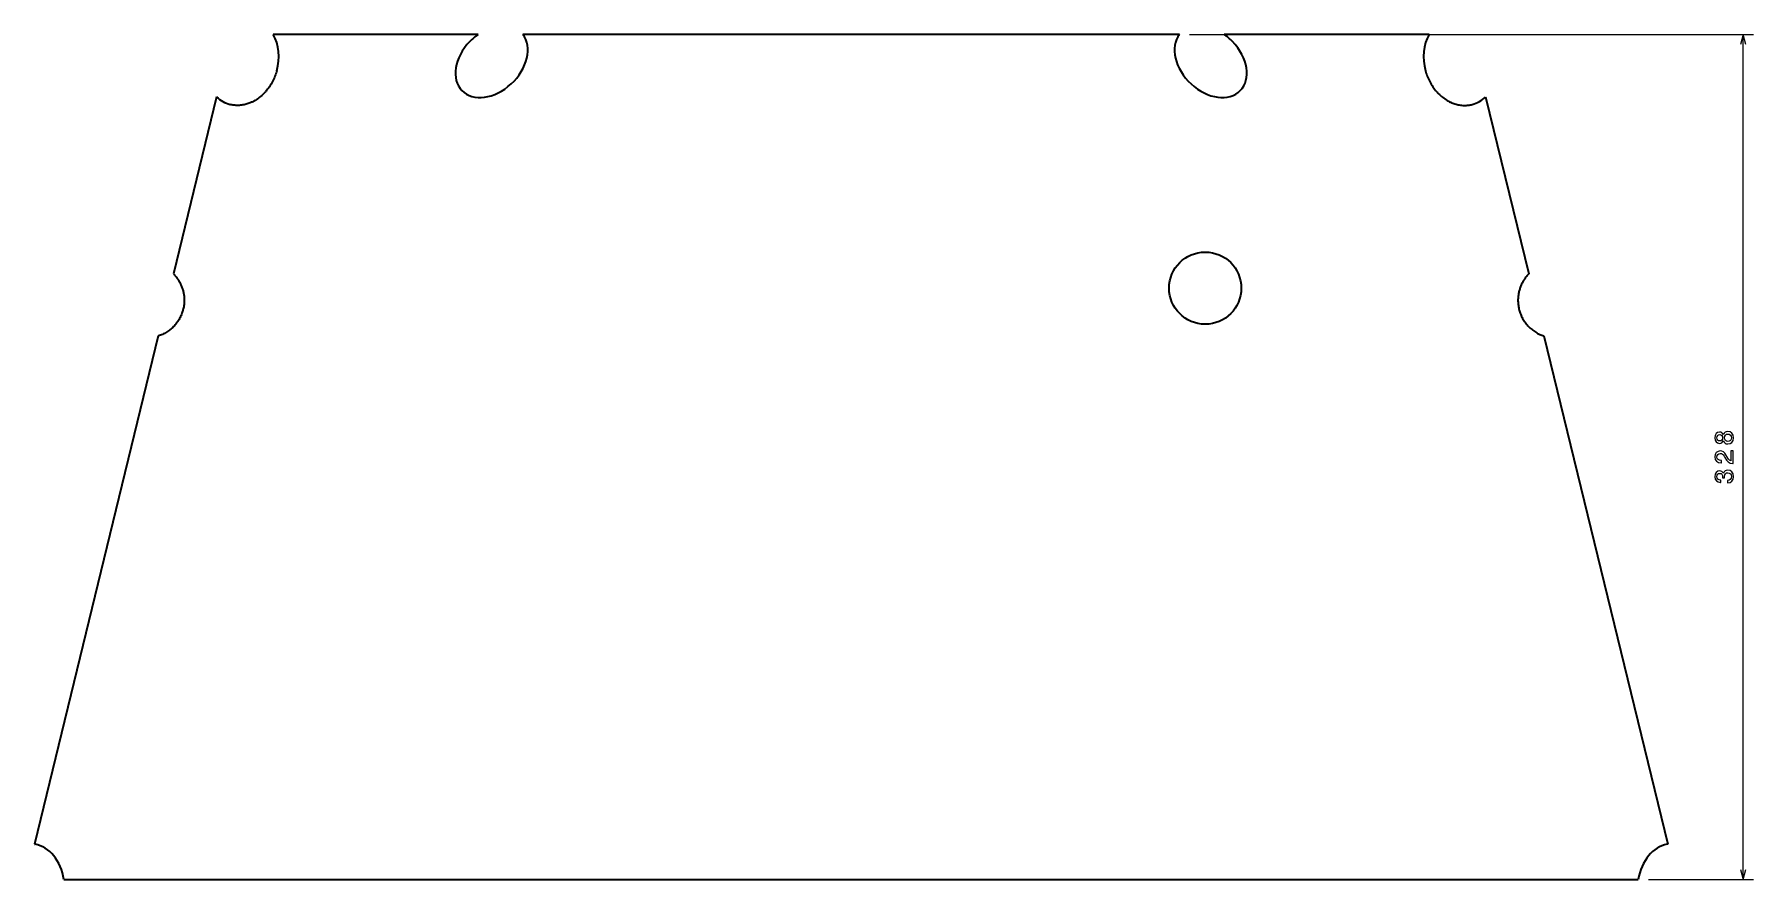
# Model space of a CAD drawing. Extents: x 54 to 387, y 110 to 274.
import ezdxf

# ---------------------------------------------------------------- set-up
doc = ezdxf.new("R2010")
doc.units = 0

msp = doc.modelspace()

# ---------------------------------------------------------------- linework, layer by layer
at = {"color": 7, "lineweight": 35}
for p, q in [((139.791122, 273.892822), (100.010315, 273.892822)), ((275.870941, 273.892822), (148.463425, 273.892822)), ((324.324036, 273.892822), (284.543213, 273.892822)), ((89.02887, 261.772949), (80.645721, 227.402039)), ((335.305481, 261.772949), (343.68866, 227.402039)), ((77.714508, 215.384094), (53.659271, 116.757629)), ((346.619843, 215.384094), (370.675079, 116.757629)), ((59.404877, 109.892838), (364.929474, 109.892838))]:
    msp.add_line(p, q, dxfattribs=at)
at = {"color": 7, "lineweight": 13}
for p, q in [((277.870941, 273.892822), (387.319672, 273.892822)), ((385.319672, 109.892838), (385.319672, 273.892822)), ((366.929474, 109.892838), (387.319672, 109.892838))]:
    msp.add_line(p, q, dxfattribs=at)
at = {"color": 7, "lineweight": 35, "ltscale": 0.003138}
for p, q in [((53.659271, 116.757629), (53.783142, 116.737366)), ((370.675079, 116.757629), (370.551208, 116.737366))]:
    msp.add_line(p, q, dxfattribs=at)
at = {"color": 7, "lineweight": 13}
for points in [[(385.837311, 271.960999), (385.319672, 273.892822), (384.802032, 271.960999)], [(384.802032, 111.824692), (385.319672, 109.892838), (385.837311, 111.824692)]]:
    msp.add_lwpolyline(points, dxfattribs=at)
at = {"color": 7, "lineweight": 35}
for points in [[(100.704346, 266.827759), (100.625244, 266.556824), (100.53894, 266.288086), (100.445526, 266.021729), (100.345032, 265.757935), (100.237518, 265.496918), (100.123047, 265.238892), (100.001678, 264.984039), (99.873444, 264.732544), (99.7323, 264.473877), (99.58374, 264.21936), (99.427856, 263.969177), (99.264679, 263.723694), (99.094238, 263.483093), (98.916595, 263.247681), (98.731842, 263.017761), (98.63678, 262.904907), (98.539948, 262.793549), (98.441467, 262.683838), (98.341248, 262.575714), (98.156433, 262.385101), (97.966125, 262.200012), (97.770416, 262.020691), (97.569366, 261.847412), (97.363068, 261.68045), (97.151672, 261.520142), (96.935242, 261.366699), (96.713928, 261.22052), (96.487885, 261.081818), (96.373138, 261.015381), (96.257233, 260.950958), (96.027679, 260.830994), (95.910645, 260.773682), (95.792603, 260.718445), (95.675079, 260.666016), (95.55661, 260.615662), (95.364014, 260.539124), (95.16922, 260.468323), (94.972412, 260.403442), (94.773682, 260.344604), (94.573212, 260.291992), (94.352173, 260.24173), (94.129517, 260.19928), (93.905518, 260.164825), (93.680389, 260.138519), (93.454498, 260.120544), (93.228058, 260.110992), (93.001465, 260.110016), (92.774963, 260.117737), (92.581207, 260.131287), (92.387909, 260.151306), (92.195282, 260.177856), (92.003693, 260.210876), (91.813416, 260.250366), (91.624664, 260.296326)], [(323.630005, 266.827759), (323.709106, 266.556824), (323.79541, 266.288086), (323.888824, 266.021729), (323.989319, 265.757935), (324.096832, 265.496918), (324.211304, 265.238892), (324.332672, 264.984039), (324.460907, 264.732544), (324.602051, 264.473877), (324.75061, 264.21936), (324.906494, 263.969177), (325.069672, 263.723694), (325.240112, 263.483093), (325.417755, 263.247681), (325.602509, 263.017761), (325.697571, 262.904907), (325.794434, 262.793549), (325.892883, 262.683838), (325.993103, 262.575714), (326.177917, 262.385101), (326.368225, 262.200012), (326.563934, 262.020691), (326.764984, 261.847412), (326.971283, 261.68045), (327.182678, 261.520142), (327.399109, 261.366699), (327.620422, 261.22052), (327.846466, 261.081818), (327.961243, 261.015381), (328.077118, 260.950958), (328.306671, 260.830994), (328.423706, 260.773682), (328.541748, 260.718445), (328.659302, 260.666016), (328.77774, 260.615662), (328.970337, 260.539124), (329.165131, 260.468323), (329.361938, 260.403442), (329.560669, 260.344604), (329.761139, 260.291992), (329.982178, 260.24173), (330.204834, 260.19928), (330.428833, 260.164825), (330.653961, 260.138519), (330.879852, 260.120544), (331.106293, 260.110992), (331.332886, 260.110016), (331.559387, 260.117737), (331.753143, 260.131287), (331.946472, 260.151306), (332.139069, 260.177856), (332.330658, 260.210876), (332.520935, 260.250366), (332.709686, 260.296326)], [(80.645721, 227.402039), (80.766388, 227.278748), (80.884033, 227.152527), (80.998505, 227.023468), (81.109833, 226.891632), (81.217865, 226.757111), (81.322601, 226.620026), (81.423981, 226.480408), (81.521942, 226.338364), (81.616425, 226.194), (81.707367, 226.047379), (81.794739, 225.898605), (81.87851, 225.747772), (81.958649, 225.59494), (82.035065, 225.440247), (82.107727, 225.283752), (82.176636, 225.12558), (82.24176, 224.96579), (82.303009, 224.804489), (82.360413, 224.641785), (82.41394, 224.477753), (82.463531, 224.312485), (82.509155, 224.146088), (82.550842, 223.978668), (82.588562, 223.810303), (82.622253, 223.641083), (82.651978, 223.47113), (82.675842, 223.313385), (82.696289, 223.155121), (82.713257, 222.996414), (82.726776, 222.837357), (82.736816, 222.67807), (82.743408, 222.518616), (82.74649, 222.359116)], [(343.68866, 227.402039), (343.567963, 227.278748), (343.450317, 227.152527), (343.335846, 227.023468), (343.224518, 226.891632), (343.116486, 226.757111), (343.011749, 226.620026), (342.91037, 226.480408), (342.812408, 226.338364), (342.717957, 226.194), (342.626984, 226.047379), (342.539612, 225.898605), (342.455841, 225.747772), (342.375702, 225.59494), (342.299286, 225.440247), (342.226624, 225.283752), (342.157715, 225.12558), (342.09259, 224.96579), (342.031342, 224.804489), (341.973938, 224.641785), (341.92041, 224.477753), (341.87085, 224.312485), (341.825195, 224.146088), (341.783508, 223.978668), (341.745789, 223.810303), (341.712097, 223.641083), (341.682373, 223.47113), (341.658508, 223.313385), (341.638062, 223.155121), (341.621094, 222.996414), (341.607574, 222.837357), (341.597534, 222.67807), (341.590942, 222.518616), (341.58786, 222.359116)], [(82.74649, 222.359116), (82.745087, 222.139282), (82.737122, 221.919586), (82.722565, 221.700226), (82.701447, 221.481384), (82.673767, 221.263275), (82.639618, 221.046097), (82.598969, 220.830032), (82.551849, 220.61528), (82.498352, 220.402023), (82.438477, 220.19046), (82.372284, 219.980804), (82.299835, 219.773224), (82.221191, 219.567902), (82.136414, 219.365051), (82.045563, 219.164825), (81.94873, 218.967438), (81.846008, 218.773071), (81.737427, 218.581894), (81.623138, 218.394104), (81.503204, 218.209839), (81.377747, 218.029327), (81.247345, 217.853363), (81.111694, 217.681458), (80.970856, 217.513733), (80.824982, 217.350403), (80.674164, 217.191589), (80.518585, 217.037476), (80.358337, 216.888184), (80.193573, 216.743896), (80.024475, 216.604767), (79.851135, 216.470917), (79.673737, 216.342484), (79.492462, 216.21962), (79.307434, 216.102448), (79.118866, 215.991089), (78.92691, 215.885681), (78.73175, 215.786346), (78.533569, 215.693161), (78.33255, 215.606247), (78.128906, 215.525696), (77.922821, 215.45163), (77.714508, 215.384094)], [(341.58786, 222.359116), (341.589264, 222.139282), (341.597229, 221.919586), (341.611816, 221.700226), (341.632935, 221.481384), (341.660583, 221.263275), (341.694733, 221.046097), (341.735413, 220.830032), (341.782501, 220.61528), (341.835999, 220.402023), (341.895874, 220.19046), (341.962067, 219.980804), (342.034515, 219.773224), (342.113159, 219.567902), (342.197937, 219.365051), (342.288788, 219.164825), (342.38562, 218.967438), (342.488373, 218.773071), (342.596924, 218.581894), (342.711212, 218.394104), (342.831146, 218.209839), (342.956604, 218.029327), (343.087006, 217.853363), (343.222656, 217.681458), (343.363495, 217.513733), (343.509369, 217.350403), (343.660187, 217.191589), (343.815765, 217.037476), (343.976013, 216.888184), (344.140778, 216.743896), (344.309875, 216.604767), (344.483215, 216.470917), (344.660614, 216.342484), (344.841888, 216.21962), (345.026917, 216.102448), (345.215485, 215.991089), (345.40744, 215.885681), (345.6026, 215.786346), (345.800781, 215.693161), (346.001801, 215.606247), (346.205444, 215.525696), (346.41153, 215.45163), (346.619843, 215.384094)]]:
    msp.add_lwpolyline(points, dxfattribs=at)
at = {"color": 7, "lineweight": 13}
for points in [[(381.433502, 195.00351), (381.574707, 194.746292), (381.771393, 194.569778), (382.018524, 194.458832), (382.316071, 194.423523), (382.764923, 194.504211), (383.112915, 194.736206), (383.334808, 195.114441), (383.420532, 195.62886), (383.334808, 196.138214), (383.112915, 196.516464), (382.764923, 196.748459), (382.316071, 196.834198), (382.018524, 196.793854), (381.771393, 196.687927), (381.574707, 196.506378), (381.433502, 196.254211), (381.312469, 196.455948), (381.146057, 196.597168), (380.944305, 196.682892), (380.697205, 196.71315), (380.339111, 196.632462), (380.051666, 196.420654), (379.865051, 196.077698), (379.794464, 195.62886), (379.865051, 195.174957), (380.051666, 194.832031), (380.339111, 194.615173), (380.697205, 194.53952), (380.944305, 194.564728), (381.146057, 194.650482)], [(380.737549, 195.018631), (380.515625, 195.058975), (380.344177, 195.180008), (380.238251, 195.371643), (380.197906, 195.62886), (380.238251, 195.881012), (380.344177, 196.072662), (380.515625, 196.193695), (380.737549, 196.23909), (380.964478, 196.193695), (381.140991, 196.072662), (381.256989, 195.881012), (381.292297, 195.62886), (381.251953, 195.371643), (381.140991, 195.180008), (380.964478, 195.058975)], [(382.305969, 194.907684), (382.038696, 194.953064), (381.836975, 195.099319), (381.705841, 195.326263), (381.660461, 195.62886), (381.705841, 195.926407), (381.836975, 196.153351), (382.038696, 196.299606), (382.305969, 196.350037), (382.593445, 196.299606), (382.810303, 196.153351), (382.951508, 195.926407), (382.996918, 195.62886), (382.951508, 195.326263), (382.810303, 195.099319), (382.593445, 194.953064)], [(383.319672, 190.662292), (383.319672, 193.067902), (382.885956, 193.067902), (382.885956, 191.166611), (382.648926, 191.272522), (382.45224, 191.454071), (382.094177, 192.01387), (381.942871, 192.311432), (381.726013, 192.644287), (381.473846, 192.881317), (381.1763, 193.017487), (380.838409, 193.067902), (380.414764, 192.982178), (380.081909, 192.745148), (379.870117, 192.382019), (379.794464, 191.91301), (379.880188, 191.428864), (380.117218, 191.060699), (380.495453, 190.823669), (380.994751, 190.742981), (381.065338, 190.742981), (381.065338, 191.201904), (381.024994, 191.201904), (380.682068, 191.247299), (380.429901, 191.383469), (380.268524, 191.600327), (380.213043, 191.887787), (380.263489, 192.180298), (380.389557, 192.397156), (380.586243, 192.538361), (380.833374, 192.588806), (381.065338, 192.553497), (381.262024, 192.457672), (381.433502, 192.296295), (381.584808, 192.074402), (381.746185, 191.77684), (382.058868, 191.282608), (382.391724, 190.934631), (382.795166, 190.727844), (383.304535, 190.662292)], [(382.220245, 186.885925), (382.255554, 186.885925), (382.739716, 186.966614), (383.102814, 187.203644), (383.334808, 187.576843), (383.420532, 188.071075), (383.334808, 188.595581), (383.112915, 188.988953), (382.759888, 189.241104), (382.305969, 189.331879), (382.008423, 189.291534), (381.766357, 189.180588), (381.579773, 188.999023), (381.443604, 188.756958), (381.171265, 189.084778), (380.737549, 189.20076), (380.344177, 189.125122), (380.046631, 188.908264), (379.860016, 188.555237), (379.794464, 188.071075), (379.875153, 187.617188), (380.097046, 187.269196), (380.450073, 187.042267), (380.919098, 186.966614), (380.954407, 186.966614), (380.954407, 187.415466), (380.631622, 187.455811), (380.399658, 187.586929), (380.258423, 187.798737), (380.208008, 188.096283), (380.248352, 188.358551), (380.354248, 188.550186), (380.525726, 188.666168), (380.757721, 188.711578), (381.004822, 188.666168), (381.171265, 188.545135), (381.272125, 188.333328), (381.302368, 188.045868), (381.297333, 187.849182), (381.69574, 187.849182), (381.685669, 188.096283), (381.731049, 188.414017), (381.852081, 188.651047), (382.048767, 188.792267), (382.305969, 188.842682), (382.59848, 188.787216), (382.815338, 188.640961), (382.951508, 188.408966), (382.996918, 188.101349), (382.946472, 187.783615), (382.795166, 187.551636), (382.553101, 187.405365), (382.220245, 187.349899)]]:
    msp.add_lwpolyline(points, close=True, dxfattribs=at)
at = {"color": 7, "lineweight": 35}
msp.add_circle((280.881134, 224.654831), 7, dxfattribs=at)
for centre, start, end in [((146.206863, 264.715271), 124.956112, 135.986403), ((278.127502, 264.715271), 44.013596, 55.043887)]:
    msp.add_arc(centre, 11.197863, start, end, dxfattribs=at)
for centre, major_axis, ratio, start_param, end_param in [((93.92923, 268.599335), (-2.547394, -8.23481), 0.812151, 1.6067432151, 2.4900770558), ((142.396576, 268.608948), (5.76178, 5.633377), 0.713568, 1.6100868046, 6.2025450831), ((281.937744, 268.608948), (5.761749, -5.633377), 0.71357, 3.2222311767, 7.8146894553), ((330.405121, 268.599335), (2.547394, -8.23481), 0.812151, 3.7931082515, 4.6764420922), ((93.923218, 268.585754), (-2.535248, -8.222015), 0.812829, 5.8915239133, 6.3183724139), ((330.411133, 268.585754), (2.535248, -8.222015), 0.812829, 6.2479981933, 6.6748466892), ((51.989319, 106.515442), (-1.793915, -10.221909), 0.722686, 2.030906564, 3.1416054143), ((372.345032, 106.515442), (1.793915, -10.221909), 0.722686, 3.141579893, 4.2522787434)]:
    msp.add_ellipse(centre, major_axis=major_axis, ratio=ratio, start_param=start_param, end_param=end_param, dxfattribs=at)

doc.saveas('drawing.dxf')
